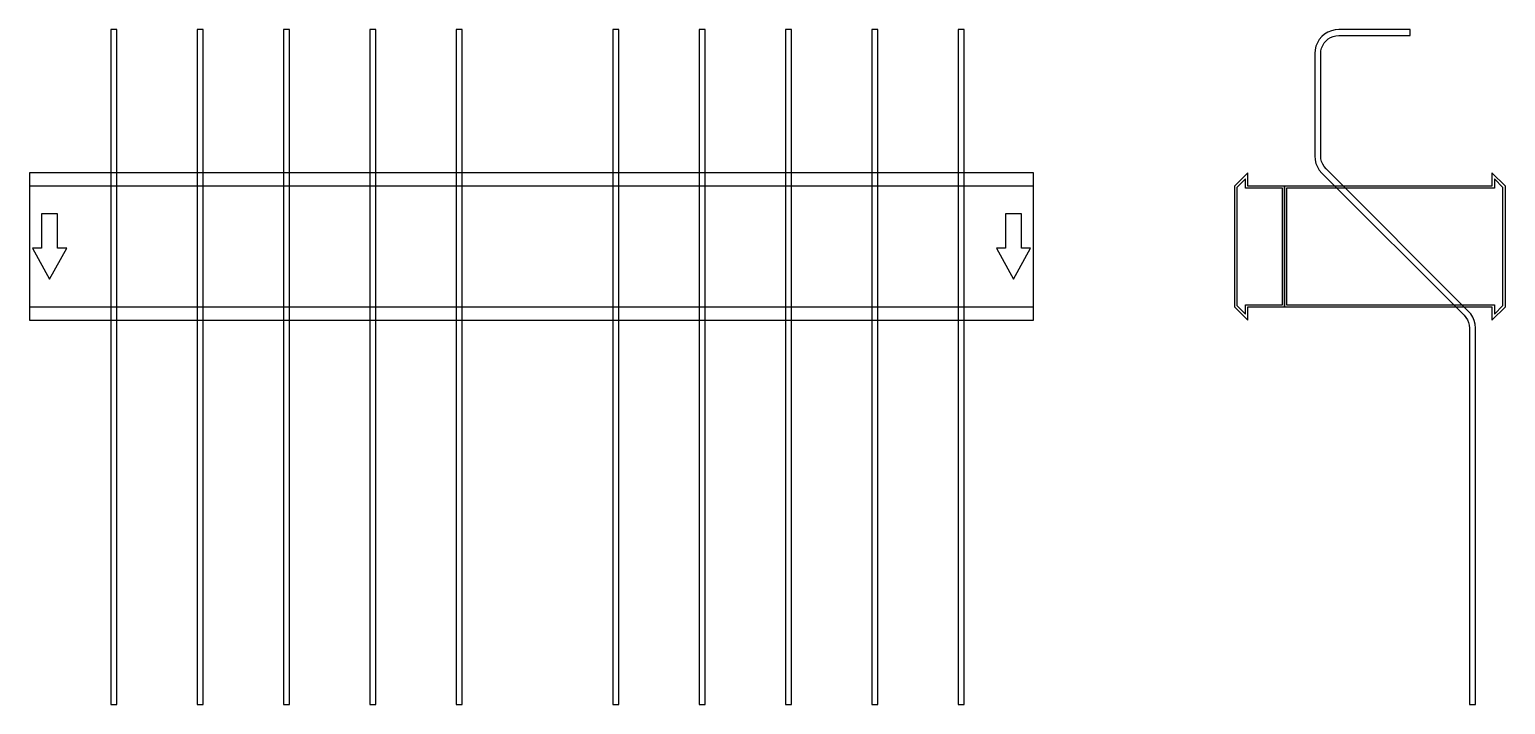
# Model space of a CAD drawing. Extents: x 0 to 1470, y -456 to 216.
import ezdxf

# ---------------------------------------------------------------- set-up
doc = ezdxf.new("R2010")
doc.units = 0
doc.layers.add('Halfen', color=7, linetype='CONTINUOUS')

msp = doc.modelspace()

# ---------------------------------------------------------------- linework, layer by layer
at = {"layer": 'Halfen', "color": 7}
for points in [[(87, -456.177), (87, 216.147), (81, 216.147), (81, -456.177)], [(173, -456.177), (173, 216.147), (167, 216.147), (167, -456.177)], [(259, -456.177), (259, 216.147), (253, 216.147), (253, -456.177)], [(345, -456.177), (345, 216.147), (339, 216.147), (339, -456.177)], [(431, -456.177), (431, 216.147), (425, 216.147), (425, -456.177)], [(587, -456.177), (587, 216.147), (581, 216.147), (581, -456.177)], [(673, -456.177), (673, 216.147), (667, 216.147), (667, -456.177)], [(759, -456.177), (759, 216.147), (753, 216.147), (753, -456.177)], [(845, -456.177), (845, 216.147), (839, 216.147), (839, -456.177)], [(931, -456.177), (931, 216.147), (925, 216.147), (925, -456.177)], [(1440, -456.177), (1440, -81.213), (1439.705, -77.459), (1438.825, -73.797), (1437.384, -70.317), (1435.416, -67.106), (1432.971, -64.243), (1291.272, 77.456), (1289.438, 79.604), (1287.962, 82.012), (1286.881, 84.621), (1286.222, 87.368), (1286, 90.184), (1286, 192.147), (1286.222, 194.963), (1286.881, 197.71), (1287.962, 200.319), (1289.438, 202.728), (1291.272, 204.875), (1293.42, 206.71), (1295.828, 208.186), (1298.438, 209.266), (1301.184, 209.926), (1304, 210.147), (1375, 210.147), (1375, 216.147), (1304, 216.147), (1300.246, 215.852), (1296.584, 214.973), (1293.104, 213.532), (1289.893, 211.564), (1287.029, 209.118), (1284.584, 206.254), (1282.616, 203.043), (1281.175, 199.564), (1280.295, 195.902), (1280, 192.147), (1280, 90.184), (1280.295, 86.429), (1281.175, 82.767), (1282.616, 79.288), (1284.584, 76.077), (1287.029, 73.213), (1428.728, -68.485), (1430.562, -70.633), (1432.038, -73.041), (1433.119, -75.651), (1433.778, -78.397), (1434, -81.213), (1434, -456.177)], [(0, -73.5), (1000, -73.5), (1000, 73.5), (0, 73.5)], [(1250, -60), (1250, 60), (1213.5, 60), (1213.5, 73.5), (1200, 60), (1200, -60), (1213.5, -73.5), (1213.5, -60)], [(1470, -60), (1470, 60), (1456.5, 73.5), (1456.5, 60), (1250, 60), (1250, -60), (1456.5, -60), (1456.5, -73.5)], [(0, -60), (1000, -60), (1000, 60), (0, 60)], [(1248, -58), (1248, 58), (1211, 58), (1211, 67.25), (1202.5, 58.75), (1202.5, -58.75), (1211, -67.25), (1211, -58)], [(1467.5, -58.75), (1467.5, 58.75), (1459, 67.25), (1459, 58), (1252, 58), (1252, -58), (1459, -58), (1459, -67.25)], [(20, -32.5), (37, -1.5), (28, -1.5), (28, 32.5), (12, 32.5), (12, -1.5), (3, -1.5)], [(980, -32.5), (997, -1.5), (988, -1.5), (988, 32.5), (972, 32.5), (972, -1.5), (963, -1.5)]]:
    msp.add_lwpolyline(points, close=True, dxfattribs=at)

doc.saveas('drawing.dxf')
